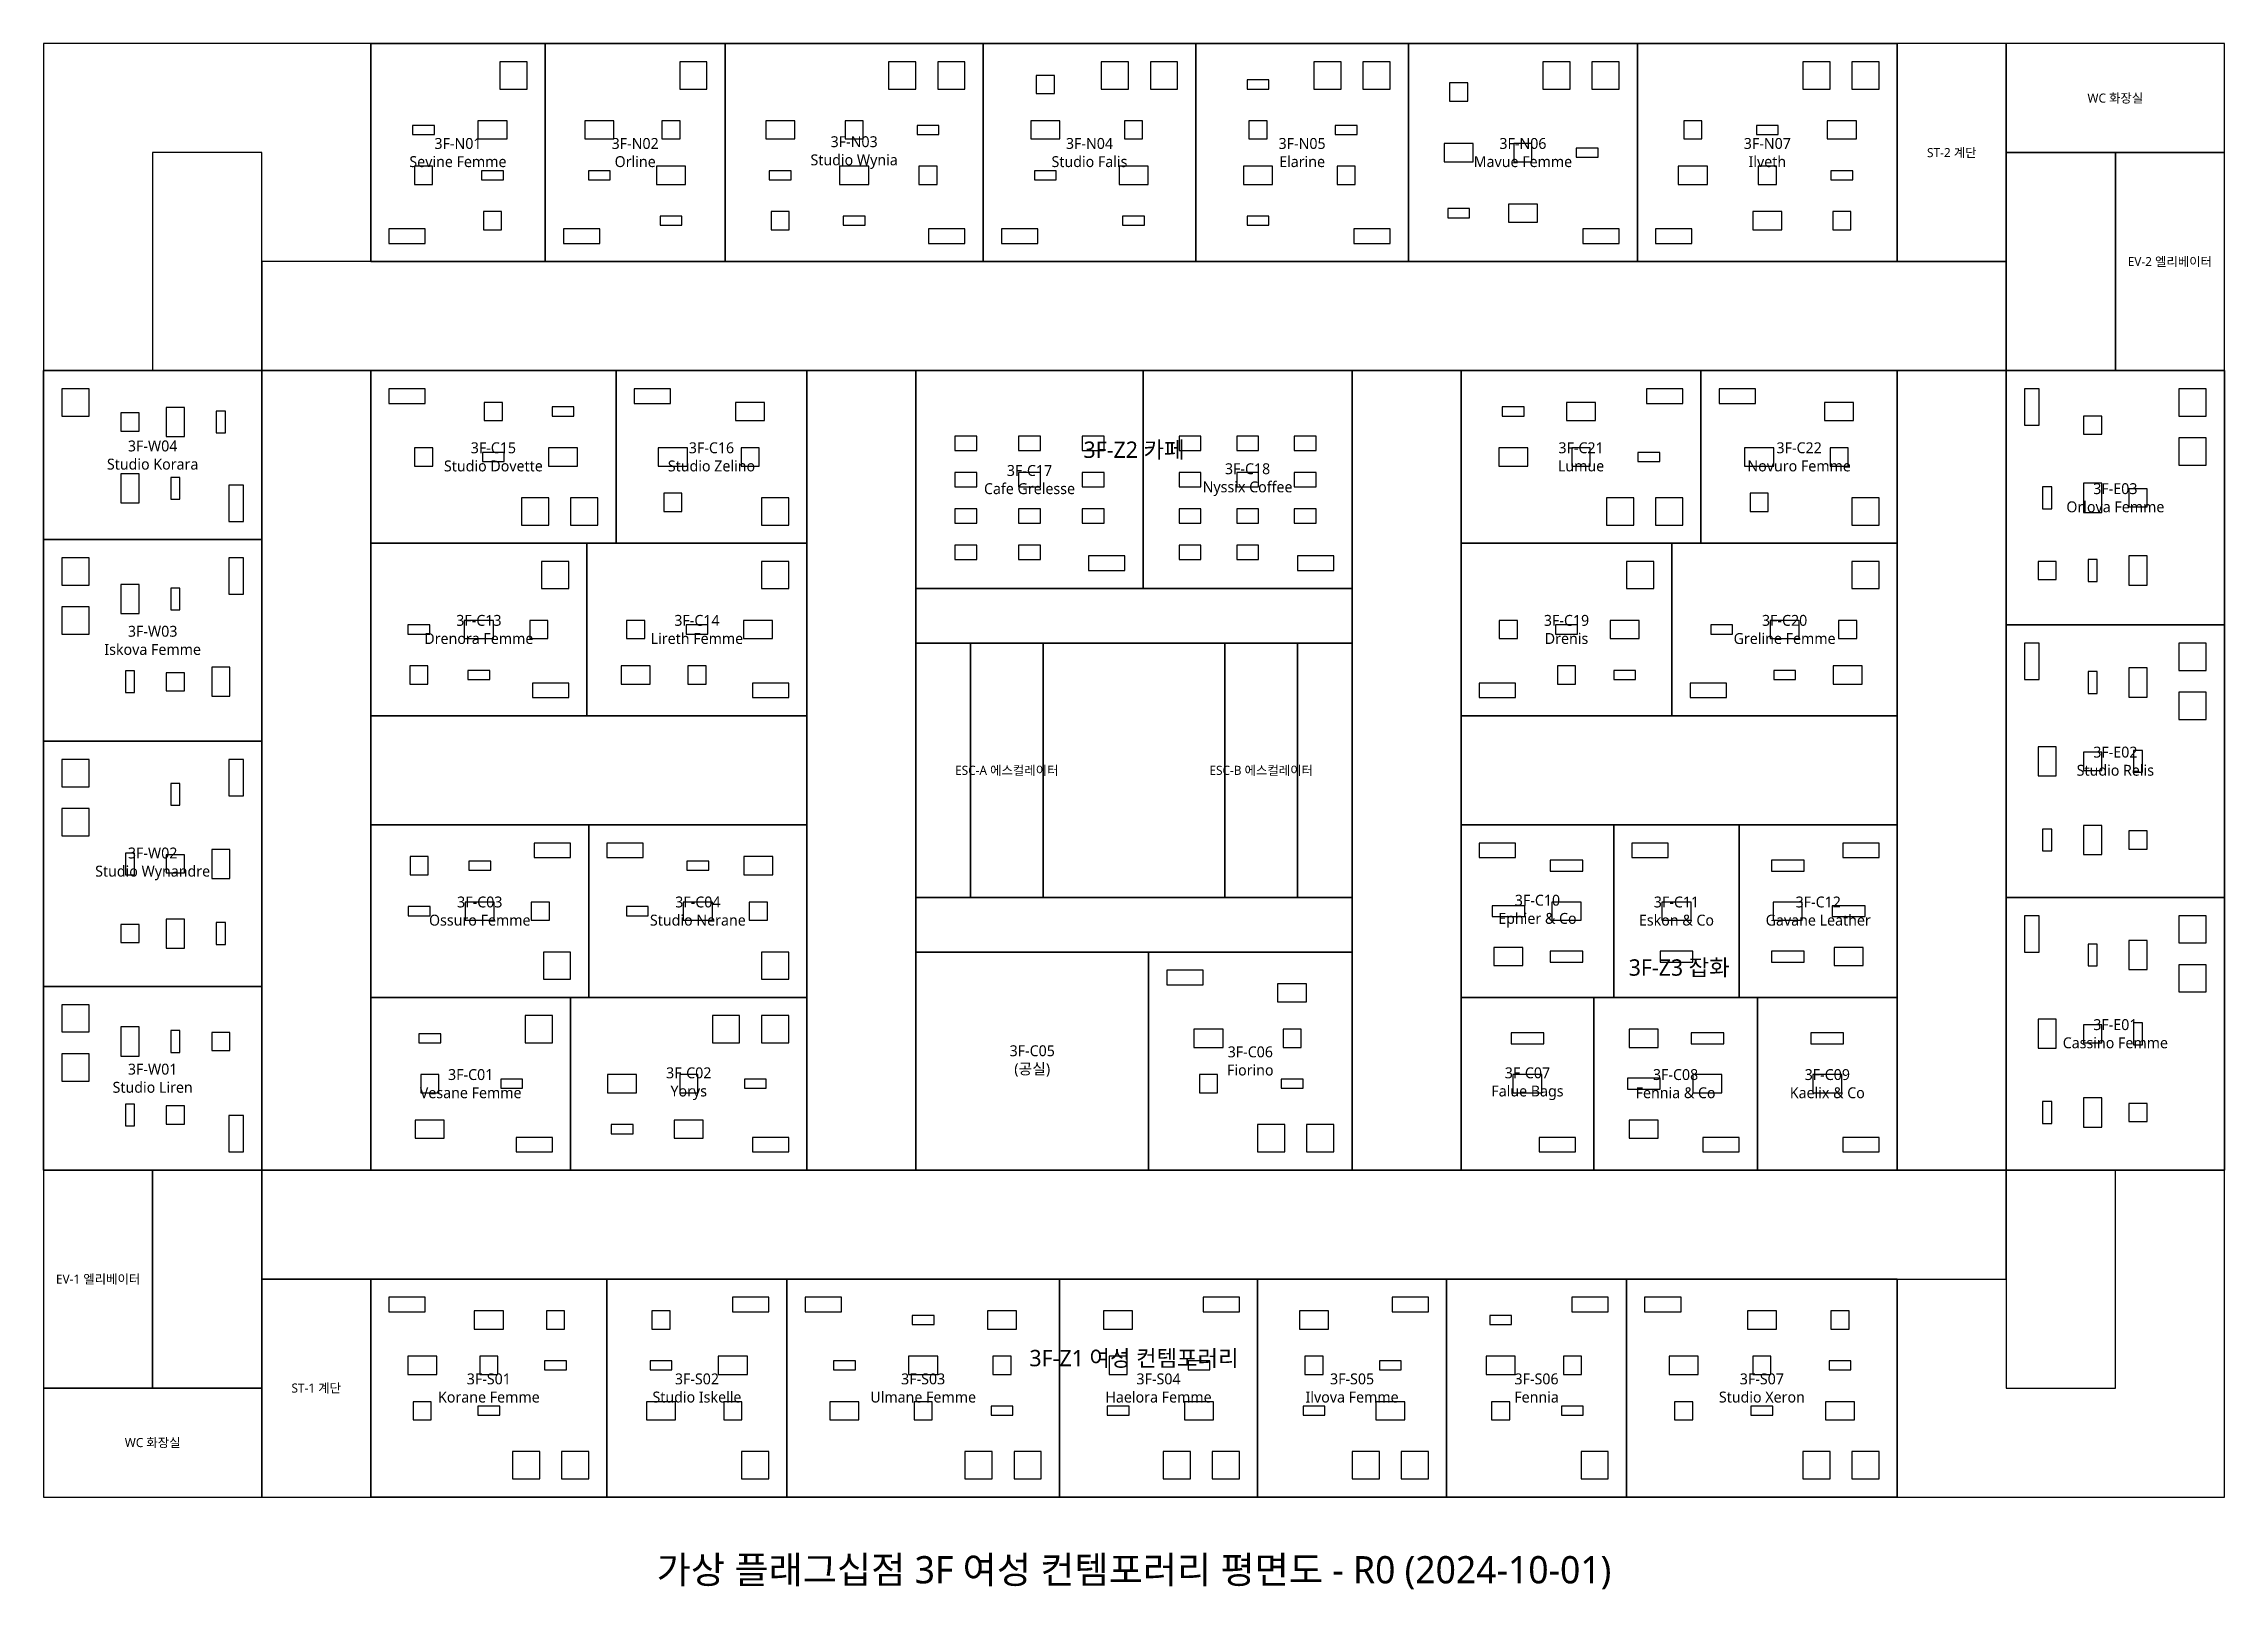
# Model space of a CAD drawing. Header units: metres. Extents: x 0 to 120, y -5 to 80.
import ezdxf
from ezdxf.enums import TextEntityAlignment as Align

# ---------------------------------------------------------------- set-up
doc = ezdxf.new("R2010")
doc.units = ezdxf.units.M
for name, color, linetype in [('A-AMEN', 6, 'Continuous'), ('A-AMEN-IDEN', 6, 'Continuous'), ('A-ANNO', 7, 'Continuous'), ('A-CORR', 9, 'Continuous'), ('A-EXTR', 7, 'Continuous'), ('A-FIXT', 4, 'Continuous'), ('A-UNIT', 5, 'Continuous'), ('A-UNIT-IDEN', 5, 'Continuous'), ('A-VERT-ELEV', 1, 'Continuous'), ('A-VERT-ESCL', 1, 'Continuous'), ('A-VERT-STAI', 1, 'Continuous'), ('A-WALL', 8, 'Continuous'), ('A-ZONE', 3, 'Continuous'), ('A-ZONE-IDEN', 3, 'Continuous')]:
    doc.layers.add(name, color=color, linetype=linetype)
doc.styles.add('KR', font='malgun.ttf')

# ---------------------------------------------------------------- blocks, each defined once
blk = doc.blocks.new('FX_COUNTER')
blk.add_lwpolyline([(-1, -0.4), (1, -0.4), (1, 0.4), (-1, 0.4)], close=True)
at = {"flags": 1}
for tag, p in [('W', (-1, 0.69)), ('TYPE', (-1, 0.57)), ('D', (-1, 0.81)), ('FIXTURE_ID', (-1, 0.45))]:
    blk.add_attdef(tag, p, '', height=0.1, dxfattribs=at)
blk = doc.blocks.new('FX_FITTING')
blk.add_lwpolyline([(-0.75, -0.75), (0.75, -0.75), (0.75, 0.75), (-0.75, 0.75)], close=True)
at = {"flags": 1}
for tag, p in [('D', (-0.75, 1.16)), ('W', (-0.75, 1.04)), ('TYPE', (-0.75, 0.92)), ('FIXTURE_ID', (-0.75, 0.8))]:
    blk.add_attdef(tag, p, '', height=0.1, dxfattribs=at)
blk = doc.blocks.new('FX_TABLE')
blk.add_lwpolyline([(-0.8, -0.5), (0.8, -0.5), (0.8, 0.5), (-0.8, 0.5)], close=True)
at = {"flags": 1}
for tag, p in [('W', (-0.8, 0.79)), ('TYPE', (-0.8, 0.67)), ('D', (-0.8, 0.91)), ('FIXTURE_ID', (-0.8, 0.55))]:
    blk.add_attdef(tag, p, '', height=0.1, dxfattribs=at)
blk = doc.blocks.new('FX_MANNEQUIN')
blk.add_lwpolyline([(-0.5, -0.5), (0.5, -0.5), (0.5, 0.5), (-0.5, 0.5)], close=True)
at = {"flags": 1}
for tag, p in [('W', (-0.5, 0.79)), ('TYPE', (-0.5, 0.67)), ('D', (-0.5, 0.91)), ('FIXTURE_ID', (-0.5, 0.55))]:
    blk.add_attdef(tag, p, '', height=0.1, dxfattribs=at)
blk = doc.blocks.new('FX_HANGER')
blk.add_lwpolyline([(-0.6, -0.25), (0.6, -0.25), (0.6, 0.25), (-0.6, 0.25)], close=True)
at = {"flags": 1}
for tag, p in [('W', (-0.6, 0.54)), ('TYPE', (-0.6, 0.42)), ('D', (-0.6, 0.66)), ('FIXTURE_ID', (-0.6, 0.3))]:
    blk.add_attdef(tag, p, '', height=0.1, dxfattribs=at)
blk = doc.blocks.new('FX_SHOWCASE')
blk.add_lwpolyline([(-0.9, -0.3), (0.9, -0.3), (0.9, 0.3), (-0.9, 0.3)], close=True)
at = {"flags": 1}
for tag, p in [('W', (-0.9, 0.59)), ('TYPE', (-0.9, 0.47)), ('D', (-0.9, 0.71)), ('FIXTURE_ID', (-0.9, 0.35))]:
    blk.add_attdef(tag, p, '', height=0.1, dxfattribs=at)
blk = doc.blocks.new('FX_DINING')
blk.add_lwpolyline([(-0.6, -0.4), (0.6, -0.4), (0.6, 0.4), (-0.6, 0.4)], close=True)
at = {"flags": 1}
for tag, p in [('W', (-0.6, 0.69)), ('TYPE', (-0.6, 0.57)), ('D', (-0.6, 0.81)), ('FIXTURE_ID', (-0.6, 0.45))]:
    blk.add_attdef(tag, p, '', height=0.1, dxfattribs=at)

msp = doc.modelspace()

# ---------------------------------------------------------------- linework, layer by layer
at = {"layer": 'A-AMEN'}
for points in [[(120, 74), (120, 80), (108, 80), (108, 74)], [(12, 0), (12, 6), (0, 6), (0, 0)]]:
    msp.add_lwpolyline(points, close=True, dxfattribs=at)
at = {"layer": 'A-CORR'}
for points in [[(12, 62), (12, 74), (6, 74), (6, 62)], [(114, 62), (114, 74), (108, 74), (108, 62)], [(108, 62), (108, 68), (12, 68), (12, 62)], [(18, 18), (18, 62), (12, 62), (12, 18)], [(48, 18), (48, 62), (42, 62), (42, 18)], [(78, 18), (78, 62), (72, 62), (72, 18)], [(108, 18), (108, 62), (102, 62), (102, 18)], [(72, 47), (72, 50), (48, 50), (48, 47)], [(51, 33), (51, 47), (48, 47), (48, 33)], [(65, 33), (65, 47), (55, 47), (55, 33)], [(72, 33), (72, 47), (69, 47), (69, 33)], [(42, 37), (42, 43), (18, 43), (18, 37)], [(102, 37), (102, 43), (78, 43), (78, 37)], [(72, 30), (72, 33), (48, 33), (48, 30)], [(12, 6), (12, 18), (6, 18), (6, 6)], [(108, 12), (108, 18), (12, 18), (12, 12)], [(114, 6), (114, 18), (108, 18), (108, 6)]]:
    msp.add_lwpolyline(points, close=True, dxfattribs=at)
at = {"layer": 'A-EXTR'}
msp.add_lwpolyline([(120, 0), (120, 80), (0, 80), (0, 0)], close=True, dxfattribs=at)
at = {"layer": 'A-UNIT'}
for points in [[(27.6, 68), (27.6, 80), (18, 80), (18, 68)], [(37.5, 68), (37.5, 80), (27.6, 80), (27.6, 68)], [(51.7, 68), (51.7, 80), (37.5, 80), (37.5, 68)], [(63.4, 68), (63.4, 80), (51.7, 80), (51.7, 68)], [(75.1, 68), (75.1, 80), (63.4, 80), (63.4, 68)], [(87.7, 68), (87.7, 80), (75.1, 80), (75.1, 68)], [(102, 68), (102, 80), (87.7, 80), (87.7, 68)], [(12, 52.7), (12, 62), (0, 62), (0, 52.7)], [(31.5, 52.5), (31.5, 62), (18, 62), (18, 52.5)], [(42, 52.5), (42, 62), (31.5, 62), (31.5, 52.5)], [(60.5, 50), (60.5, 62), (48, 62), (48, 50)], [(72, 50), (72, 62), (60.5, 62), (60.5, 50)], [(91.2, 52.5), (91.2, 62), (78, 62), (78, 52.5)], [(102, 52.5), (102, 62), (91.2, 62), (91.2, 52.5)], [(120, 48), (120, 62), (108, 62), (108, 48)], [(12, 41.6), (12, 52.7), (0, 52.7), (0, 41.6)], [(29.9, 43), (29.9, 52.5), (18, 52.5), (18, 43)], [(42, 43), (42, 52.5), (29.9, 52.5), (29.9, 43)], [(89.6, 43), (89.6, 52.5), (78, 52.5), (78, 43)], [(102, 43), (102, 52.5), (89.6, 52.5), (89.6, 43)], [(120, 33), (120, 48), (108, 48), (108, 33)], [(12, 28.1), (12, 41.6), (0, 41.6), (0, 28.1)], [(30, 27.5), (30, 37), (18, 37), (18, 27.5)], [(42, 27.5), (42, 37), (30, 37), (30, 27.5)], [(86.4, 27.5), (86.4, 37), (78, 37), (78, 27.5)], [(93.3, 27.5), (93.3, 37), (86.4, 37), (86.4, 27.5)], [(102, 27.5), (102, 37), (93.3, 37), (93.3, 27.5)], [(120, 18), (120, 33), (108, 33), (108, 18)], [(60.8, 18), (60.8, 30), (48, 30), (48, 18)], [(72, 18), (72, 30), (60.8, 30), (60.8, 18)], [(12, 18), (12, 28.1), (0, 28.1), (0, 18)], [(29, 18), (29, 27.5), (18, 27.5), (18, 18)], [(42, 18), (42, 27.5), (29, 27.5), (29, 18)], [(85.3, 18), (85.3, 27.5), (78, 27.5), (78, 18)], [(94.3, 18), (94.3, 27.5), (85.3, 27.5), (85.3, 18)], [(102, 18), (102, 27.5), (94.3, 27.5), (94.3, 18)], [(31, 0), (31, 12), (18, 12), (18, 0)], [(40.9, 0), (40.9, 12), (31, 12), (31, 0)], [(55.9, 0), (55.9, 12), (40.9, 12), (40.9, 0)], [(66.8, 0), (66.8, 12), (55.9, 12), (55.9, 0)], [(77.2, 0), (77.2, 12), (66.8, 12), (66.8, 0)], [(87.1, 0), (87.1, 12), (77.2, 12), (77.2, 0)], [(102, 0), (102, 12), (87.1, 12), (87.1, 0)]]:
    msp.add_lwpolyline(points, close=True, dxfattribs=at)
at = {"layer": 'A-VERT-ELEV'}
for points in [[(120, 62), (120, 74), (114, 74), (114, 62)], [(6, 6), (6, 18), (0, 18), (0, 6)]]:
    msp.add_lwpolyline(points, close=True, dxfattribs=at)
at = {"layer": 'A-VERT-ESCL'}
for points in [[(55, 33), (55, 47), (51, 47), (51, 33)], [(69, 33), (69, 47), (65, 47), (65, 33)]]:
    msp.add_lwpolyline(points, close=True, dxfattribs=at)
at = {"layer": 'A-VERT-STAI'}
for points in [[(108, 68), (108, 80), (102, 80), (102, 68)], [(18, 0), (18, 12), (12, 12), (12, 0)]]:
    msp.add_lwpolyline(points, close=True, dxfattribs=at)
at = {"layer": 'A-WALL'}
for p, q in [((108, 80), (102, 80)), ((102, 80), (102, 68)), ((108, 68), (108, 80)), ((120, 80), (108, 80)), ((108, 80), (108, 74)), ((120, 74), (120, 80)), ((108, 74), (120, 74)), ((120, 74), (114, 74)), ((114, 74), (114, 62)), ((120, 62), (120, 74)), ((102, 68), (108, 68)), ((114, 62), (120, 62)), ((6, 18), (0, 18)), ((0, 18), (0, 6)), ((6, 6), (6, 18)), ((18, 12), (12, 12)), ((12, 12), (12, 0)), ((18, 0), (18, 12)), ((0, 6), (6, 6)), ((12, 6), (0, 6)), ((0, 6), (0, 0)), ((12, 0), (12, 6)), ((0, 0), (12, 0)), ((12, 0), (18, 0))]:
    msp.add_line(p, q, dxfattribs=at)
at = {"layer": 'A-ZONE'}
for points in [[(18, 68), (18, 80), (27.6, 80), (37.5, 80), (51.7, 80), (63.4, 80), (75.1, 80), (87.7, 80), (102, 80), (102, 68), (87.7, 68), (75.1, 68), (63.4, 68), (51.7, 68), (37.5, 68), (27.6, 68)], [(0, 28.1), (0, 41.6), (0, 52.7), (0, 62), (12, 62), (12, 52.7), (12, 41.6), (12, 28.1), (12, 18), (0, 18)], [(18, 52.5), (18, 62), (31.5, 62), (42, 62), (42, 52.5), (42, 43), (29.9, 43), (18, 43)], [(48, 62), (60.5, 62), (72, 62), (72, 50), (60.5, 50), (48, 50)], [(102, 52.5), (102, 43), (89.6, 43), (78, 43), (78, 52.5), (78, 62), (91.2, 62), (102, 62)], [(108, 18), (108, 33), (108, 48), (108, 62), (120, 62), (120, 48), (120, 33), (120, 18)], [(30, 37), (42, 37), (42, 27.5), (42, 18), (29, 18), (18, 18), (18, 27.5), (18, 37)], [(78, 37), (86.4, 37), (93.3, 37), (102, 37), (102, 27.5), (102, 18), (94.3, 18), (85.3, 18), (78, 18), (78, 27.5)], [(60.8, 18), (48, 18), (48, 30), (60.8, 30), (72, 30), (72, 18)], [(66.8, 12), (77.2, 12), (87.1, 12), (102, 12), (102, 0), (87.1, 0), (77.2, 0), (66.8, 0), (55.9, 0), (40.9, 0), (31, 0), (18, 0), (18, 12), (31, 12), (40.9, 12), (55.9, 12)]]:
    msp.add_lwpolyline(points, close=True, dxfattribs=at)

# ---------------------------------------------------------------- block references
at = {"layer": 'A-FIXT'}
for name, p in [('FX_FITTING', (25.85, 78.25)), ('FX_FITTING', (35.75, 78.25)), ('FX_FITTING', (47.25, 78.25)), ('FX_FITTING', (49.95, 78.25)), ('FX_MANNEQUIN', (55.125, 77.75)), ('FX_FITTING', (58.95, 78.25)), ('FX_FITTING', (61.65, 78.25)), ('FX_HANGER', (66.825, 77.75)), ('FX_FITTING', (70.65, 78.25)), ('FX_FITTING', (73.35, 78.25)), ('FX_FITTING', (83.25, 78.25)), ('FX_FITTING', (85.95, 78.25)), ('FX_FITTING', (97.55, 78.25)), ('FX_FITTING', (100.25, 78.25)), ('FX_MANNEQUIN', (77.867, 77.333)), ('FX_TABLE', (24.7, 75.25)), ('FX_TABLE', (30.575, 75.25)), ('FX_MANNEQUIN', (34.525, 75.25)), ('FX_TABLE', (40.533, 75.25)), ('FX_MANNEQUIN', (44.6, 75.25)), ('FX_TABLE', (55.125, 75.25)), ('FX_MANNEQUIN', (59.975, 75.25)), ('FX_MANNEQUIN', (66.825, 75.25)), ('FX_MANNEQUIN', (90.75, 75.25)), ('FX_TABLE', (98.95, 75.25)), ('FX_HANGER', (20.9, 75.25)), ('FX_HANGER', (48.667, 75.25)), ('FX_HANGER', (71.675, 75.25)), ('FX_TABLE', (77.867, 74)), ('FX_MANNEQUIN', (81.4, 74)), ('FX_HANGER', (94.85, 75.25)), ('FX_MANNEQUIN', (20.9, 72.75)), ('FX_TABLE', (34.525, 72.75)), ('FX_TABLE', (44.6, 72.75)), ('FX_MANNEQUIN', (48.667, 72.75)), ('FX_TABLE', (59.975, 72.75)), ('FX_TABLE', (66.825, 72.75)), ('FX_MANNEQUIN', (71.675, 72.75)), ('FX_HANGER', (84.933, 74)), ('FX_TABLE', (90.75, 72.75)), ('FX_MANNEQUIN', (94.85, 72.75)), ('FX_HANGER', (24.7, 72.75)), ('FX_HANGER', (30.575, 72.75)), ('FX_HANGER', (40.533, 72.75)), ('FX_HANGER', (55.125, 72.75)), ('FX_HANGER', (98.95, 72.75)), ('FX_HANGER', (77.867, 70.667)), ('FX_TABLE', (81.4, 70.667)), ('FX_COUNTER', (20, 69.4)), ('FX_MANNEQUIN', (24.7, 70.25)), ('FX_COUNTER', (29.6, 69.4)), ('FX_HANGER', (34.525, 70.25)), ('FX_MANNEQUIN', (40.533, 70.25)), ('FX_HANGER', (44.6, 70.25)), ('FX_COUNTER', (49.7, 69.4)), ('FX_COUNTER', (53.7, 69.4)), ('FX_HANGER', (59.975, 70.25)), ('FX_HANGER', (66.825, 70.25)), ('FX_COUNTER', (73.1, 69.4)), ('FX_COUNTER', (85.7, 69.4)), ('FX_COUNTER', (89.7, 69.4)), ('FX_TABLE', (94.85, 70.25)), ('FX_MANNEQUIN', (98.95, 70.25)), ('FX_COUNTER', (20, 60.6)), ('FX_MANNEQUIN', (24.75, 59.75)), ('FX_HANGER', (28.583, 59.75)), ('FX_COUNTER', (33.5, 60.6)), ('FX_TABLE', (38.875, 59.75)), ('FX_HANGER', (80.867, 59.75)), ('FX_TABLE', (84.6, 59.75)), ('FX_COUNTER', (89.2, 60.6)), ('FX_COUNTER', (93.2, 60.6)), ('FX_TABLE', (98.8, 59.75)), ('FX_MANNEQUIN', (20.917, 57.25)), ('FX_TABLE', (28.583, 57.25)), ('FX_TABLE', (34.625, 57.25)), ('FX_MANNEQUIN', (38.875, 57.25)), ('FX_DINING', (50.75, 58)), ('FX_DINING', (54.25, 58)), ('FX_DINING', (57.75, 58)), ('FX_DINING', (63.083, 58)), ('FX_DINING', (66.25, 58)), ('FX_DINING', (69.417, 58)), ('FX_TABLE', (80.867, 57.25)), ('FX_MANNEQUIN', (84.6, 57.25)), ('FX_TABLE', (94.4, 57.25)), ('FX_MANNEQUIN', (98.8, 57.25)), ('FX_HANGER', (24.75, 57.25)), ('FX_DINING', (50.75, 56)), ('FX_DINING', (54.25, 56)), ('FX_DINING', (57.75, 56)), ('FX_DINING', (63.083, 56)), ('FX_DINING', (66.25, 56)), ('FX_DINING', (69.417, 56)), ('FX_HANGER', (88.333, 57.25)), ('FX_MANNEQUIN', (34.625, 54.75)), ('FX_MANNEQUIN', (94.4, 54.75)), ('FX_FITTING', (27.05, 54.25)), ('FX_FITTING', (29.75, 54.25)), ('FX_FITTING', (40.25, 54.25)), ('FX_DINING', (50.75, 54)), ('FX_DINING', (54.25, 54)), ('FX_DINING', (57.75, 54)), ('FX_DINING', (63.083, 54)), ('FX_DINING', (66.25, 54)), ('FX_DINING', (69.417, 54)), ('FX_FITTING', (86.75, 54.25)), ('FX_FITTING', (89.45, 54.25)), ('FX_FITTING', (100.25, 54.25)), ('FX_DINING', (50.75, 52)), ('FX_DINING', (54.25, 52)), ('FX_COUNTER', (58.5, 51.4)), ('FX_DINING', (63.083, 52)), ('FX_DINING', (66.25, 52)), ('FX_COUNTER', (70, 51.4)), ('FX_FITTING', (28.15, 50.75)), ('FX_FITTING', (40.25, 50.75)), ('FX_FITTING', (87.85, 50.75)), ('FX_FITTING', (100.25, 50.75)), ('FX_HANGER', (20.65, 47.75)), ('FX_TABLE', (23.95, 47.75)), ('FX_MANNEQUIN', (27.25, 47.75)), ('FX_MANNEQUIN', (32.583, 47.75)), ('FX_HANGER', (35.95, 47.75)), ('FX_TABLE', (39.317, 47.75)), ('FX_MANNEQUIN', (80.6, 47.75)), ('FX_HANGER', (83.8, 47.75)), ('FX_TABLE', (87, 47.75)), ('FX_HANGER', (92.333, 47.75)), ('FX_TABLE', (95.8, 47.75)), ('FX_MANNEQUIN', (99.267, 47.75)), ('FX_MANNEQUIN', (20.65, 45.25)), ('FX_TABLE', (32.583, 45.25)), ('FX_MANNEQUIN', (35.95, 45.25)), ('FX_MANNEQUIN', (83.8, 45.25)), ('FX_TABLE', (99.267, 45.25)), ('FX_HANGER', (23.95, 45.25)), ('FX_COUNTER', (27.9, 44.4)), ('FX_COUNTER', (40, 44.4)), ('FX_COUNTER', (80, 44.4)), ('FX_HANGER', (87, 45.25)), ('FX_COUNTER', (91.6, 44.4)), ('FX_HANGER', (95.8, 45.25)), ('FX_COUNTER', (28, 35.6)), ('FX_COUNTER', (32, 35.6)), ('FX_COUNTER', (80, 35.6)), ('FX_COUNTER', (88.4, 35.6)), ('FX_COUNTER', (100, 35.6)), ('FX_MANNEQUIN', (20.667, 34.75)), ('FX_HANGER', (24, 34.75)), ('FX_HANGER', (36, 34.75)), ('FX_TABLE', (39.333, 34.75)), ('FX_SHOWCASE', (83.8, 34.75)), ('FX_SHOWCASE', (95.975, 34.75)), ('FX_HANGER', (20.667, 32.25)), ('FX_TABLE', (24, 32.25)), ('FX_MANNEQUIN', (27.333, 32.25)), ('FX_HANGER', (32.667, 32.25)), ('FX_TABLE', (36, 32.25)), ('FX_MANNEQUIN', (39.333, 32.25)), ('FX_SHOWCASE', (80.6, 32.25)), ('FX_TABLE', (83.8, 32.25)), ('FX_TABLE', (89.85, 32.25)), ('FX_TABLE', (95.975, 32.25)), ('FX_SHOWCASE', (99.325, 32.25)), ('FX_FITTING', (28.25, 29.25)), ('FX_FITTING', (40.25, 29.25)), ('FX_TABLE', (80.6, 29.75)), ('FX_SHOWCASE', (83.8, 29.75)), ('FX_SHOWCASE', (89.85, 29.75)), ('FX_SHOWCASE', (95.975, 29.75)), ('FX_TABLE', (99.325, 29.75)), ('FX_COUNTER', (62.8, 28.6)), ('FX_TABLE', (68.7, 27.75)), ('FX_FITTING', (27.25, 25.75)), ('FX_FITTING', (37.55, 25.75)), ('FX_FITTING', (40.25, 25.75)), ('FX_HANGER', (21.25, 25.25)), ('FX_TABLE', (64.1, 25.25)), ('FX_MANNEQUIN', (68.7, 25.25)), ('FX_SHOWCASE', (81.65, 25.25)), ('FX_TABLE', (88.05, 25.25)), ('FX_SHOWCASE', (91.55, 25.25)), ('FX_SHOWCASE', (98.15, 25.25)), ('FX_MANNEQUIN', (21.25, 22.75)), ('FX_HANGER', (25.75, 22.75)), ('FX_TABLE', (31.833, 22.75)), ('FX_MANNEQUIN', (35.5, 22.75)), ('FX_HANGER', (39.167, 22.75)), ('FX_MANNEQUIN', (64.1, 22.75)), ('FX_HANGER', (68.7, 22.75)), ('FX_TABLE', (81.65, 22.75)), ('FX_SHOWCASE', (88.05, 22.75)), ('FX_TABLE', (91.55, 22.75)), ('FX_TABLE', (98.15, 22.75)), ('FX_TABLE', (21.25, 20.25)), ('FX_HANGER', (31.833, 20.25)), ('FX_TABLE', (35.5, 20.25)), ('FX_FITTING', (67.55, 19.75)), ('FX_FITTING', (70.25, 19.75)), ('FX_TABLE', (88.05, 20.25)), ('FX_COUNTER', (27, 19.4)), ('FX_COUNTER', (40, 19.4)), ('FX_COUNTER', (83.3, 19.4)), ('FX_COUNTER', (92.3, 19.4)), ('FX_COUNTER', (100, 19.4)), ('FX_COUNTER', (20, 10.6)), ('FX_COUNTER', (38.9, 10.6)), ('FX_COUNTER', (42.9, 10.6)), ('FX_COUNTER', (64.8, 10.6)), ('FX_COUNTER', (75.2, 10.6)), ('FX_COUNTER', (85.1, 10.6)), ('FX_COUNTER', (89.1, 10.6)), ('FX_TABLE', (24.5, 9.75)), ('FX_MANNEQUIN', (28.167, 9.75)), ('FX_MANNEQUIN', (33.975, 9.75)), ('FX_HANGER', (48.4, 9.75)), ('FX_TABLE', (52.733, 9.75)), ('FX_TABLE', (59.125, 9.75)), ('FX_TABLE', (69.9, 9.75)), ('FX_HANGER', (80.175, 9.75)), ('FX_TABLE', (94.55, 9.75)), ('FX_MANNEQUIN', (98.85, 9.75)), ('FX_TABLE', (20.833, 7.25)), ('FX_MANNEQUIN', (24.5, 7.25)), ('FX_HANGER', (28.167, 7.25)), ('FX_HANGER', (33.975, 7.25)), ('FX_TABLE', (37.925, 7.25)), ('FX_HANGER', (44.067, 7.25)), ('FX_TABLE', (48.4, 7.25)), ('FX_MANNEQUIN', (52.733, 7.25)), ('FX_MANNEQUIN', (59.125, 7.25)), ('FX_HANGER', (63.575, 7.25)), ('FX_MANNEQUIN', (69.9, 7.25)), ('FX_HANGER', (74.1, 7.25)), ('FX_TABLE', (80.175, 7.25)), ('FX_MANNEQUIN', (84.125, 7.25)), ('FX_TABLE', (90.25, 7.25)), ('FX_MANNEQUIN', (94.55, 7.25)), ('FX_HANGER', (98.85, 7.25)), ('FX_MANNEQUIN', (20.833, 4.75)), ('FX_HANGER', (24.5, 4.75)), ('FX_TABLE', (33.975, 4.75)), ('FX_MANNEQUIN', (37.925, 4.75)), ('FX_TABLE', (44.067, 4.75)), ('FX_MANNEQUIN', (48.4, 4.75)), ('FX_HANGER', (52.733, 4.75)), ('FX_HANGER', (59.125, 4.75)), ('FX_TABLE', (63.575, 4.75)), ('FX_HANGER', (69.9, 4.75)), ('FX_TABLE', (74.1, 4.75)), ('FX_MANNEQUIN', (80.175, 4.75)), ('FX_HANGER', (84.125, 4.75)), ('FX_MANNEQUIN', (90.25, 4.75)), ('FX_HANGER', (94.55, 4.75)), ('FX_TABLE', (98.85, 4.75)), ('FX_FITTING', (26.55, 1.75)), ('FX_FITTING', (29.25, 1.75)), ('FX_FITTING', (39.15, 1.75)), ('FX_FITTING', (51.45, 1.75)), ('FX_FITTING', (54.15, 1.75)), ('FX_FITTING', (62.35, 1.75)), ('FX_FITTING', (65.05, 1.75)), ('FX_FITTING', (72.75, 1.75)), ('FX_FITTING', (75.45, 1.75)), ('FX_FITTING', (85.35, 1.75)), ('FX_FITTING', (97.55, 1.75)), ('FX_FITTING', (100.25, 1.75))]:
    msp.add_blockref(name, p, dxfattribs=at)
at = {"layer": 'A-FIXT', "rotation": 90}
for name, p in [('FX_FITTING', (1.75, 60.25)), ('FX_COUNTER', (109.4, 60)), ('FX_FITTING', (118.25, 60.25)), ('FX_MANNEQUIN', (4.75, 59.175)), ('FX_TABLE', (7.25, 59.175)), ('FX_HANGER', (9.75, 59.175)), ('FX_MANNEQUIN', (112.75, 59)), ('FX_FITTING', (118.25, 57.55)), ('FX_TABLE', (4.75, 55.525)), ('FX_HANGER', (7.25, 55.525)), ('FX_COUNTER', (10.6, 54.7)), ('FX_HANGER', (110.25, 55)), ('FX_TABLE', (112.75, 55)), ('FX_MANNEQUIN', (115.25, 55)), ('FX_FITTING', (1.75, 50.95)), ('FX_COUNTER', (10.6, 50.7)), ('FX_HANGER', (112.75, 51)), ('FX_TABLE', (115.25, 51)), ('FX_MANNEQUIN', (110.25, 51)), ('FX_TABLE', (4.75, 49.425)), ('FX_HANGER', (7.25, 49.425)), ('FX_FITTING', (1.75, 48.25)), ('FX_COUNTER', (109.4, 46)), ('FX_FITTING', (118.25, 46.25)), ('FX_TABLE', (9.75, 44.875)), ('FX_TABLE', (115.25, 44.833)), ('FX_HANGER', (4.75, 44.875)), ('FX_MANNEQUIN', (7.25, 44.875)), ('FX_HANGER', (112.75, 44.833)), ('FX_FITTING', (118.25, 43.55)), ('FX_TABLE', (110.25, 40.5)), ('FX_MANNEQUIN', (112.75, 40.5)), ('FX_HANGER', (115.25, 40.5)), ('FX_FITTING', (1.75, 39.85)), ('FX_COUNTER', (10.6, 39.6)), ('FX_HANGER', (7.25, 38.683)), ('FX_FITTING', (1.75, 37.15)), ('FX_HANGER', (110.25, 36.167)), ('FX_TABLE', (112.75, 36.167)), ('FX_MANNEQUIN', (115.25, 36.167)), ('FX_HANGER', (4.75, 34.85)), ('FX_MANNEQUIN', (7.25, 34.85)), ('FX_TABLE', (9.75, 34.85)), ('FX_MANNEQUIN', (4.75, 31.017)), ('FX_TABLE', (7.25, 31.017)), ('FX_HANGER', (9.75, 31.017)), ('FX_COUNTER', (109.4, 31)), ('FX_FITTING', (118.25, 31.25)), ('FX_HANGER', (112.75, 29.833)), ('FX_TABLE', (115.25, 29.833)), ('FX_FITTING', (118.25, 28.55)), ('FX_FITTING', (1.75, 26.35)), ('FX_TABLE', (4.75, 25.075)), ('FX_HANGER', (7.25, 25.075)), ('FX_MANNEQUIN', (9.75, 25.075)), ('FX_TABLE', (110.25, 25.5)), ('FX_MANNEQUIN', (112.75, 25.5)), ('FX_HANGER', (115.25, 25.5)), ('FX_FITTING', (1.75, 23.65)), ('FX_HANGER', (4.75, 21.025)), ('FX_HANGER', (110.25, 21.167)), ('FX_TABLE', (112.75, 21.167)), ('FX_MANNEQUIN', (115.25, 21.167)), ('FX_MANNEQUIN', (7.25, 21.025)), ('FX_COUNTER', (10.6, 20))]:
    msp.add_blockref(name, p, dxfattribs=at)

# ---------------------------------------------------------------- texts
at = {"layer": 'A-AMEN-IDEN', "style": 'KR'}
for p in [(114, 77), (6, 3)]:
    msp.add_text('WC 화장실', height=0.5, dxfattribs=at).set_placement(p, align=Align.MIDDLE_CENTER)
at = {"layer": 'A-ANNO', "style": 'KR'}
msp.add_text('가상 플래그십점 3F 여성 컨템포러리 평면도 - R0 (2024-10-01)', height=1.5, dxfattribs=at).set_placement((60, -4), align=Align.MIDDLE_CENTER)
at = {"layer": 'A-UNIT-IDEN', "char_height": 0.6, "attachment_point": 5, "style": 'KR'}
for s, insert in [('3F-N01\\PSevine Femme', (22.8, 74)), ('3F-N02\\POrline', (32.55, 74)), ('3F-N03\\PStudio Wynia', (44.6, 74)), ('3F-N04\\PStudio Falis', (57.55, 74)), ('3F-N05\\PElarine', (69.25, 74)), ('3F-N06\\PMavue Femme', (81.4, 74)), ('3F-N07\\PIlveth', (94.85, 74)), ('3F-W04\\PStudio Korara', (6, 57.35)), ('3F-C15\\PStudio Dovette', (24.75, 57.25)), ('3F-C16\\PStudio Zelino', (36.75, 57.25)), ('3F-C21\\PLumue', (84.6, 57.25)), ('3F-C22\\PNovuro Femme', (96.6, 57.25)), ('3F-C17\\PCafe Grelesse', (54.25, 56)), ('3F-C18\\PNyssix Coffee', (66.25, 56)), ('3F-E03\\POrlova Femme', (114, 55)), ('3F-C13\\PDrenora Femme', (23.95, 47.75)), ('3F-C14\\PLireth Femme', (35.95, 47.75)), ('3F-C19\\PDrenis', (83.8, 47.75)), ('3F-C20\\PGreline Femme', (95.8, 47.75)), ('3F-W03\\PIskova Femme', (6, 47.15)), ('3F-E02\\PStudio Relis', (114, 40.5)), ('3F-W02\\PStudio Wynandre', (6, 34.85)), ('3F-C03\\POssuro Femme', (24, 32.25)), ('3F-C04\\PStudio Nerane', (36, 32.25)), ('3F-C10\\PEphier & Co', (82.2, 32.25)), ('3F-C11\\PEskon & Co', (89.85, 32.25)), ('3F-C12\\PGavane Leather', (97.65, 32.25)), ('3F-E01\\PCassino Femme', (114, 25.5)), ('3F-C05\\P(공실)', (54.4, 24)), ('3F-C06\\PFiorino', (66.4, 24)), ('3F-W01\\PStudio Liren', (6, 23.05)), ('3F-C01\\PVesane Femme', (23.5, 22.75)), ('3F-C02\\PYorys', (35.5, 22.75)), ('3F-C07\\PFalue Bags', (81.65, 22.75)), ('3F-C08\\PFennia & Co', (89.8, 22.75)), ('3F-C09\\PKaelix & Co', (98.15, 22.75)), ('3F-S01\\PKorane Femme', (24.5, 6)), ('3F-S02\\PStudio Iskelle', (35.95, 6)), ('3F-S03\\PUlmane Femme', (48.4, 6)), ('3F-S04\\PHaelora Femme', (61.35, 6)), ('3F-S05\\PIlvova Femme', (72, 6)), ('3F-S06\\PFennia', (82.15, 6)), ('3F-S07\\PStudio Xeron', (94.55, 6))]:
    msp.add_mtext(s, dxfattribs=dict(at, insert=insert))
at = {"layer": 'A-VERT-ELEV', "style": 'KR'}
for s, p in [('EV-2 엘리베이터', (117, 68)), ('EV-1 엘리베이터', (3, 12))]:
    msp.add_text(s, height=0.5, dxfattribs=at).set_placement(p, align=Align.MIDDLE_CENTER)
at = {"layer": 'A-VERT-ESCL', "style": 'KR'}
for s, p in [('ESC-A 에스컬레이터', (53, 40)), ('ESC-B 에스컬레이터', (67, 40))]:
    msp.add_text(s, height=0.5, dxfattribs=at).set_placement(p, align=Align.MIDDLE_CENTER)
at = {"layer": 'A-VERT-STAI', "style": 'KR'}
for s, p in [('ST-2 계단', (105, 74)), ('ST-1 계단', (15, 6))]:
    msp.add_text(s, height=0.5, dxfattribs=at).set_placement(p, align=Align.MIDDLE_CENTER)
at = {"layer": 'A-ZONE-IDEN', "char_height": 0.9, "attachment_point": 5, "style": 'KR'}
for s, insert in [('3F-Z2 카페', (60, 57.6)), ('3F-Z3 잡화', (90, 29.1)), ('3F-Z1 여성 컨템포러리', (60, 7.6))]:
    msp.add_mtext(s, dxfattribs=dict(at, insert=insert))

doc.saveas('drawing.dxf')
